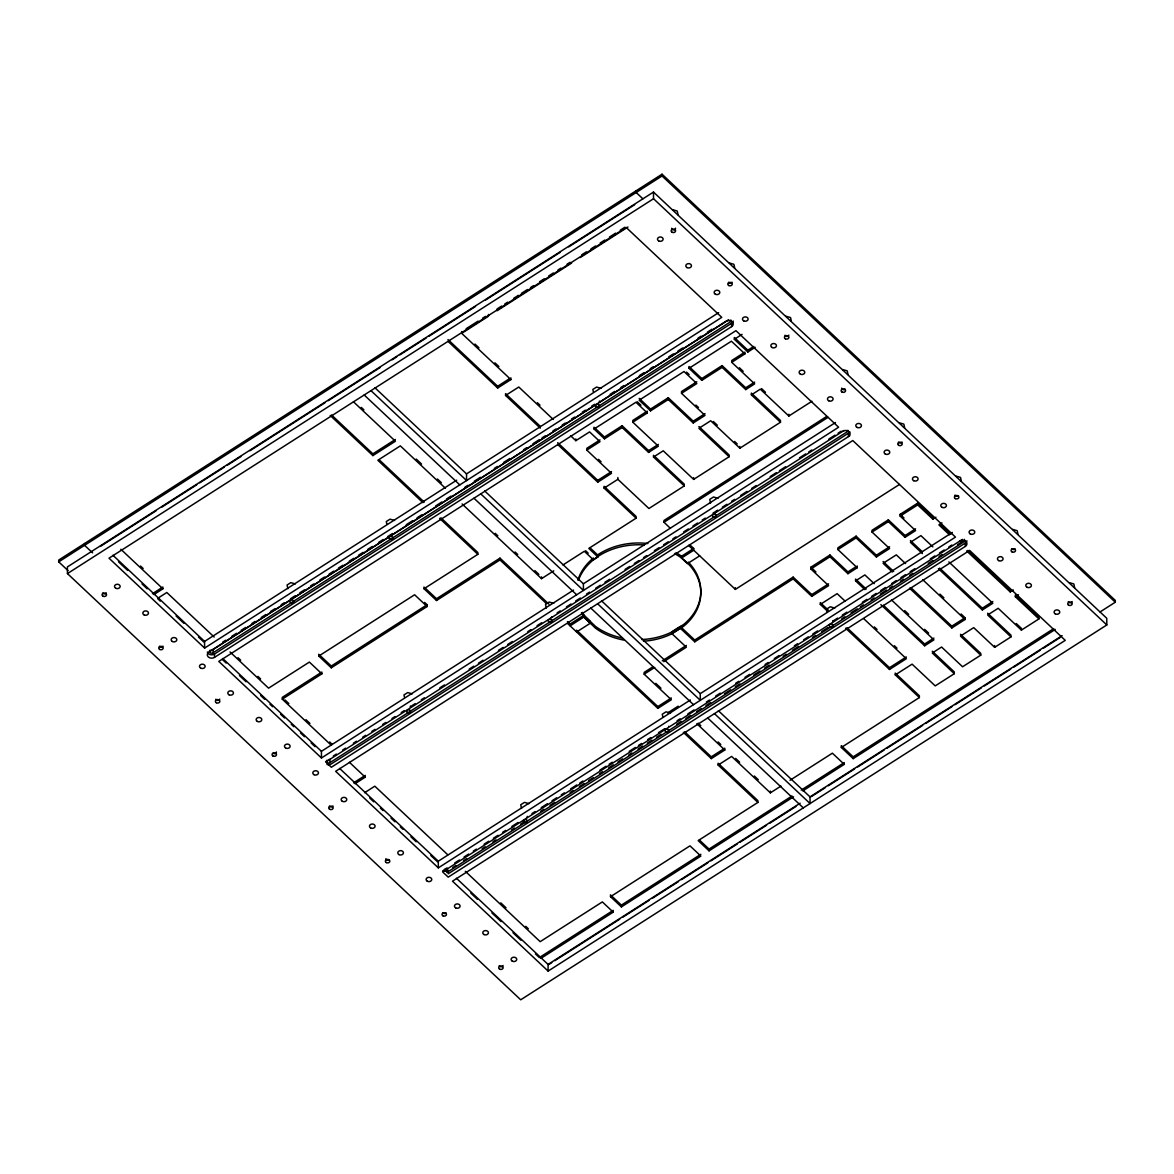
<?xml version="1.0" encoding="UTF-8"?>
<svg xmlns="http://www.w3.org/2000/svg" width="1174" height="1174" viewBox="0 0 1174 1174"><rect width="100%" height="100%" fill="white"/><g stroke="black" fill="none" stroke-linecap="round" stroke-linejoin="round"><path stroke-width="1.5" d="M1100.097 611.918L1115.3 602.203L1115.285 600.413L662.033 174.207L58.7 560.071L58.715 561.862L68.048 570.623M58.715 561.862L662.033 175.983L662.033 174.207M653.492 192.066L67.402 566.925L67.446 573.587L520.713 999.793L1106.803 624.95L1106.759 618.287L653.492 192.066L653.536 198.729L1106.803 624.95M100.289 546.453L156.083 510.778M161.719 507.168L196.733 484.774M199.771 482.822L224.131 467.252M227.184 465.3L240.875 456.539M250.003 450.713L325.11 402.667M328.177 400.701L380.303 367.374M392.116 359.816L396.753 356.852M399.835 354.871L426.089 338.083M429.185 336.102L475.514 306.473M485.654 299.986L560.159 252.337M568.744 246.848L634.664 204.687M67.446 573.587L653.536 198.729M466.166 328.72L478.067 321.118M482.529 318.257L485.493 316.364M501.621 306.047L497.072 308.967L497.072 310.743L571.577 263.079M504.673 304.095L507.711 302.158M513.786 298.269L518.35 295.349M521.388 293.397L527.478 289.508M530.516 287.571L533.554 285.62M539.644 281.731L544.208 278.81M548.757 275.89L553.321 272.984M557.885 270.064L560.923 268.112M567.013 264.223L570.05 262.286M581.702 254.831L586.325 251.867M590.948 248.917L595.57 245.953M600.193 243.003L604.83 240.039M609.453 237.089L615.616 233.142M620.239 230.192L624.861 227.228M447.984 341.311L497.673 388.036L510.881 379.584L461.72 333.357L488.487 316.232L488.472 314.456M580.176 257.59L627.958 227.037M152.429 593.721L162.878 587.029L162.893 588.805L153.926 594.543M353.433 401.772L395.389 441.219L372.892 455.615L372.892 453.839L395.374 439.443M157.844 598.226L166.811 592.503L214.167 637.027M497.673 388.036L497.659 386.261L509.399 378.747M540.304 428.128L505.568 395.462L518.791 387.024L553.292 419.47M204.614 648.092L109.006 558.193L626.153 227.448L721.761 317.347L204.614 648.092L204.57 641.43L456.671 480.195M370.969 390.649L466.577 480.548L466.533 473.885L718.635 312.651M222.605 642.193L225.702 640.212M231.88 636.264L236.502 633.3M241.14 630.35L245.762 627.386M251.94 623.438L255.022 621.457M261.2 617.509L265.838 614.545M270.46 611.581L275.098 608.631M281.276 604.669L284.357 602.702M290.536 598.755L295.158 595.79M299.796 592.826L304.433 589.862M310.596 585.914L313.693 583.948M319.871 579.985L324.494 577.036M329.131 574.071L333.754 571.107M338.391 568.143L343.013 565.178M349.192 561.231L353.829 558.266M358.452 555.317L363.089 552.352M367.711 549.388L372.349 546.424M378.527 542.476L383.15 539.512M387.787 536.547L392.424 533.583M406.307 524.705L412.485 520.757M417.122 517.793L421.745 514.828M435.642 505.95L441.82 501.988M446.443 499.038L451.08 496.074M464.977 487.181L468.059 485.214M474.237 481.267L480.415 477.319M494.298 468.426L497.394 466.445M503.558 462.497L509.736 458.55M523.633 449.671L526.715 447.69M532.893 443.743L539.071 439.795M542.153 437.814L545.25 435.848M552.969 430.902L556.05 428.936M562.229 424.988L565.31 423.007M571.489 419.059L574.57 417.093M582.289 412.147L585.386 410.181M591.549 406.233L594.646 404.252M610.084 394.376L614.706 391.412M620.885 387.464L623.966 385.498M639.404 375.621L644.042 372.657M650.22 368.709L653.302 366.728M668.74 356.867L673.377 353.902M678 350.938L682.637 347.974M698.075 338.097L701.157 336.131M707.335 332.183L711.958 329.219M212.024 649.794A2.231 1.732 -0.4 0 0 213.066 649.427L290.257 600.061M293.339 598.08L389.049 536.87M392.145 534.889L595.908 404.575M598.989 402.594L728.658 319.666M210.263 650.088A2.231 1.732 -0.4 0 0 209.955 652.524A2.231 1.732 -0.4 0 0 213.096 652.759L730.228 322.014A2.231 1.732 -0.4 0 0 730.844 319.959M207.343 651.996A4.388 3.405 -0.4 0 0 214.46 654.05L731.607 323.29A4.388 3.405 -0.4 0 0 733.192 321.001M214.49 657.381L731.622 326.621A4.388 3.405 -0.4 0 0 732.238 321.837A4.388 3.405 -0.4 0 0 726.046 321.382L208.913 652.128A4.388 3.405 -0.4 0 0 208.312 656.926A4.388 3.405 -0.4 0 0 214.49 657.381L214.46 654.05M570.549 435.686L575.847 440.676L589.583 431.9L599.987 441.688L586.809 450.112L611.522 473.342L597.757 482.147L557.679 444.462M604.478 438.827L594.073 429.024L635.926 402.256L647.285 412.94L632.815 422.2L658.335 446.179L648.606 452.401L622.147 427.527L622.132 425.736L604.463 437.036L604.478 438.827L622.147 427.527M701.817 380.347L689.021 368.298L731.402 341.194L744.903 353.888L731.74 362.311L754.662 383.883L745.739 389.577L722.113 367.359L722.098 365.584L701.803 378.571L701.817 380.347L722.113 367.359M755.205 347.299L747.867 351.995L734.366 339.301L742.085 334.37M599.973 439.912L586.795 448.336L586.809 450.112M668.27 397.737L668.285 399.512L650.557 410.856L650.543 409.08L668.27 397.737L693.218 421.187L693.232 422.963L705.031 415.42L681.522 393.319L681.507 391.544L696.798 381.77M747.867 351.995L747.853 350.219L753.723 346.462M681.522 393.319L696.798 383.56L684.002 371.512L639.199 400.173L650.557 410.856M318.785 656.061L414.613 594.763L427.116 606.518L331.288 667.815L318.785 656.061L318.77 654.285L331.273 666.04L331.288 667.815M436.523 600.501L436.508 598.725L499.977 558.134L499.992 559.925L436.523 600.501L424.019 588.746L477.862 554.319L477.847 552.543L440.91 517.807M597.757 482.147L597.742 480.371L611.507 471.566M693.218 421.187L705.016 413.644M745.739 389.577L745.725 387.802L754.647 382.108M648.606 452.401L648.591 450.625L658.321 444.403M562.933 564.973L584.329 551.281L593.413 559.822L597.889 556.96L588.805 548.419L636.088 518.189L604.111 488.12L617.862 479.315L617.862 477.539M617.862 479.315L648.928 508.518L684.251 485.919L653.522 457.024L663.237 450.801L693.658 479.403L729.127 456.73L729.113 454.954L698.897 426.529M729.127 456.73L698.912 428.305L710.696 420.762L739.884 448.204L780.475 422.244L751.375 394.875L760.297 389.166L788.855 416.022L811.894 401.288M331.273 666.04L427.101 604.742L424.606 602.394M282.274 699.161L321.881 673.832L321.867 672.056L282.259 697.385L282.274 699.161L330.995 744.976M462.101 503.954L541.537 578.65L553.761 570.828M826.481 416.565L663.97 520.493L663.985 522.269L670.442 528.359M663.985 522.269L828.022 417.357M321.471 757.978L218.79 661.417L735.922 330.672L838.618 427.233L321.471 757.978L321.427 751.316L573.528 590.082M480.753 493.872L583.434 590.434L583.39 583.772L835.492 422.537M333.299 756.027L336.38 754.046M342.559 750.098L345.64 748.132M353.359 743.186L356.456 741.22M362.619 737.272L365.716 735.291M371.879 731.343L374.976 729.362M382.695 724.431L385.776 722.45M391.955 718.503L395.036 716.536M401.214 712.589L404.296 710.608M410.474 706.66L415.112 703.696M421.29 699.748L424.372 697.767M439.81 687.905L444.432 684.941M469.145 669.136L473.768 666.186M478.405 663.222L483.028 660.258M498.466 650.381L503.103 647.417M507.726 644.453L512.363 641.503M527.801 631.627L530.883 629.646M537.061 625.698L541.698 622.734M557.122 612.872L560.218 610.891M566.396 606.943L571.019 603.979M575.656 601.015L580.279 598.05M586.457 594.103L589.539 592.136M595.717 588.189L600.354 585.224M604.977 582.26L609.614 579.296M625.052 569.419L629.675 566.455M634.312 563.505L638.949 560.541M643.572 557.577L646.669 555.596M654.388 550.665L659.01 547.7M663.648 544.736L668.27 541.786M672.907 538.822L675.989 536.841M683.708 531.91L688.346 528.946M692.968 525.981L697.605 523.017M702.243 520.053L705.325 518.086M713.044 513.141L717.666 510.191M722.303 507.227L726.941 504.262M731.563 501.298L734.66 499.332M740.823 495.369L747.002 491.422M751.639 488.472L756.261 485.508M770.159 476.615L776.337 472.667M779.419 470.701L785.597 466.738M799.494 457.86L805.658 453.912M808.754 451.931L811.836 449.965M828.815 439.105L834.993 435.158M838.075 433.177L841.171 431.196M843.974 430.535L325.77 762.014L331.347 767.253L849.653 435.848M326.724 760.312A2.231 1.732 -0.4 0 0 329.953 762.645L847.085 431.885A2.231 1.732 -0.4 0 0 847.877 430.271M849.785 431.738A4.388 3.405 -0.4 0 1 848.464 433.177L331.317 763.922A4.388 3.405 -0.4 0 1 326.988 764.494M583.786 615.308L583.786 617.084L570.094 625.845L570.094 624.069L583.786 615.308L590.302 621.442L590.317 623.218L576.625 631.979L576.61 630.203L657.836 706.587L657.851 708.362L671.337 699.733L644.174 674.184L644.159 672.409L653.199 666.627M699.675 555.83L687.509 563.623L681.551 558.017L681.536 556.241L693.702 548.463L689.828 544.809M681.551 558.017L693.717 550.239L693.702 548.463M353.565 782.853L365.231 775.398L365.231 777.173L355.032 783.704M364.615 792.714L374.814 786.184L447.793 854.804M688.551 545.367L735.364 589.392L899.416 484.48M694.744 640.05L793.154 577.109L793.169 578.885L694.759 641.826L694.744 640.05L680.362 626.534L671.954 631.92L671.968 633.696L686.35 647.212L663.75 661.666M671.968 633.696L680.377 628.31L680.362 626.534M935.913 517.191L932.831 519.157L932.816 517.382L917.672 503.132L900.15 514.344L900.164 516.12L915.573 530.604L905.066 537.325L905.066 535.549L888.351 519.847L872.033 530.281L872.047 532.057L889.599 548.552L876.376 556.99L876.362 555.214L856.095 536.151L837.913 547.788L837.913 549.564L857.24 567.746L847.951 573.69L829.974 556.784L829.959 555.009L810.882 567.203L810.896 568.979L828.595 585.635L811.777 596.377L793.169 578.885M662.239 660.845L686.335 645.436M837.913 549.564L856.11 537.927L856.095 536.151M644.174 674.184L654.71 667.434M810.896 568.979L829.974 556.784M872.047 532.057L888.366 521.623L888.351 519.847M900.164 516.12L917.686 504.908L917.672 503.132M811.777 596.377L811.762 594.602L828.58 583.845M847.951 573.69L847.936 571.914L855.905 566.807M905.066 535.549L915.559 528.828M876.362 555.214L889.584 546.776M941.974 522.885L938.892 524.851L949.458 534.786M657.836 706.587L671.323 697.958M864.886 589.612L855.582 580.866L864.886 574.922L874.175 583.669M826.966 610.671L820.318 604.419L837.135 593.662L845.119 601.161M667.698 712.882L678.19 706.176M438.328 867.865L335.647 771.303L852.779 440.543L955.475 537.12L438.328 867.865L438.284 861.202L690.385 699.968M597.595 603.759L700.291 700.32L700.247 693.658L952.349 532.424M443.977 869.861L447.059 867.88M454.778 862.949L459.416 859.984M464.038 857.02L468.675 854.056M473.298 851.091L476.395 849.125M484.114 844.194L488.736 841.23M493.373 838.265L498.011 835.301M502.633 832.337L505.715 830.37M511.893 826.423L518.072 822.46M531.969 813.582L535.051 811.601M541.229 807.653L547.407 803.706M552.029 800.741L556.667 797.777M561.289 794.827L564.386 792.846M570.564 788.899L576.727 784.951M579.824 782.97L582.906 781.004M599.885 770.144L606.063 766.196M609.145 764.215L612.241 762.234M629.22 751.375L635.398 747.427M638.48 745.461L641.562 743.48M647.74 739.532L650.836 737.566M658.541 732.62L664.719 728.672M677.075 720.777L680.157 718.796M687.876 713.865L694.054 709.918M706.396 702.023L709.492 700.042M715.67 696.094L720.293 693.13M735.731 683.253L738.813 681.287M744.991 677.339L749.628 674.375M765.066 664.499L768.148 662.518M774.326 658.57L778.949 655.606M794.387 645.744L797.484 643.763M803.662 639.815L808.284 636.851M812.922 633.887L817.544 630.922M832.982 621.061L837.62 618.096M842.242 615.132L846.88 612.168M862.318 602.291L866.94 599.342M871.578 596.377L876.215 593.413M880.838 590.449L885.475 587.484M891.638 583.537L896.276 580.572M900.913 577.608L905.536 574.658M910.173 571.694L914.795 568.73M930.234 558.853L934.871 555.889M939.494 552.939L944.131 549.975M948.768 547.011L951.85 545.029M962.372 539.424L442.627 871.9L448.204 877.139L965.336 546.394A4.388 3.405 -0.4 0 0 965.938 541.596A4.388 3.405 -0.4 0 0 959.76 541.155M452.782 867.513L455.879 865.546M463.598 860.601L466.68 858.634M482.118 848.758L485.2 846.792M492.919 841.846L496.015 839.88M511.453 830.003L514.535 828.022M520.713 824.075L523.795 822.108M540.774 811.249L543.87 809.268M550.034 805.32L554.671 802.356M570.109 792.479L573.191 790.513M579.369 786.565L584.006 783.601M588.629 780.637L593.266 777.672M599.444 773.725L602.526 771.744M608.704 767.796L613.327 764.832M617.964 761.882L622.587 758.918M628.765 754.97L631.861 752.989M638.025 749.041L642.662 746.077M647.3 743.113L651.922 740.163M656.559 737.199L661.182 734.234M676.62 724.358L681.258 721.394M685.88 718.429L690.517 715.48M696.696 711.517L701.318 708.568M705.956 705.603L710.578 702.639M724.475 693.746L730.654 689.798M735.276 686.834L739.913 683.884M753.811 674.991L759.989 671.044M764.612 668.079L769.249 665.115M783.131 656.237L786.228 654.256M792.406 650.308L798.569 646.36M812.467 637.482L815.548 635.501M821.727 631.553L827.905 627.606M841.802 618.713L844.884 616.746M851.062 612.799L857.24 608.851M860.322 606.87L863.404 604.889M871.123 599.958L874.219 597.977M880.397 594.029L886.561 590.082M889.657 588.115L892.739 586.134M900.458 581.203L903.54 579.222M909.718 575.275L912.814 573.308M928.238 563.432L932.875 560.468M939.053 556.52L942.135 554.539M957.573 544.663L962.21 541.713M966.906 540.759A4.388 3.405 -0.4 0 1 965.321 543.063L448.174 873.808L448.16 870.477L446.78 869.186A2.231 1.732 -0.4 0 1 444.579 869.479M711.297 758.609L711.283 756.834L724.769 748.205L724.784 749.995L711.297 758.609L683.341 732.327M793.565 796.794L709.052 850.842L698.178 840.613L757.89 802.429L718.15 765.052L731.637 756.423L770.364 792.846L780.959 786.081M965.043 617.729L965.057 619.505L951.835 627.958L951.821 626.168L965.043 617.729L961.066 614.002M891.448 599.899L933.932 639.859L924.642 645.803L924.628 644.027L933.932 638.084M863.741 618.683L906.328 658.717L889.51 669.473L889.496 667.698L906.313 656.941M948.871 561.935L992.837 603.26L982.345 609.981L982.33 608.205L992.822 601.484M966.628 550.929L1010.212 591.916L1013.294 589.95M1055.25 629.425L853.204 758.639L841.318 747.471L919.374 697.547L895.278 674.889L912.095 664.146L935.223 685.895L954.301 673.7L932.288 652.993L941.577 647.035L962.577 666.773L980.76 655.151L960.493 636.088L973.701 627.635L994.642 647.329L1010.961 636.895L987.672 614.985L998.164 608.279L1021.395 630.115L1038.917 618.918L1015.349 596.759L1018.445 594.778M790.029 780.27L832.381 753.18L844.267 764.362L802.781 790.894M610.524 896.672L689.989 845.852L700.863 856.066L621.398 906.9L610.524 896.672L610.509 894.896L621.384 905.125L621.398 906.9M621.384 905.125L700.849 854.29M709.052 850.842L709.037 849.066L792.01 796.001M801.226 790.102L844.253 762.586L844.267 764.362M853.204 758.639L853.19 756.863L1053.694 628.633M540.921 958.366L613.21 912.139L613.21 910.349L539.365 957.573L535.417 953.86M548.111 971.089L452.504 881.175L969.636 550.43L1065.244 640.344L548.111 971.089L548.053 964.426L800.154 803.192M714.452 713.631L810.075 803.544L810.016 796.882L1062.118 635.648M548.669 964.602L551.751 962.636M554.847 960.655L619.74 919.154M622.836 917.173L649.09 900.37M652.186 898.404L678.455 881.601M681.551 879.62L707.819 862.817M710.901 860.85L737.169 844.047M740.266 842.066L766.534 825.263M769.616 823.297L795.884 806.494M811.337 796.603L825.249 787.71M828.33 785.744L854.599 768.941M857.695 766.96L883.963 750.157M887.045 748.19L922.588 725.459M925.67 723.477L951.938 706.675M955.034 704.708L981.303 687.905M984.384 685.924L1010.653 669.121M1013.749 667.155L1040.017 650.352M1043.099 648.371L1060.107 637.511M672.717 209.72L677.237 211.012L678.029 214.71M729.377 262.991L733.897 264.297L734.689 267.98M786.037 316.261L790.557 317.567L791.349 321.265M842.683 369.546L847.217 370.852L847.995 374.535M899.343 422.816L903.863 424.122L904.655 427.82M956.003 476.101L960.523 477.407L961.315 481.091M601.117 388.359L596.597 387.053L592.855 389.445L593.384 391.896M1012.663 529.371L1017.183 530.677L1017.975 534.375M1069.323 582.656L1073.843 583.962L1074.636 587.646M718.018 498.29L713.499 496.984L709.771 499.376L710.563 503.059M834.787 608.088L830.267 606.782L826.54 609.174L827.068 611.625M394.552 520.464L390.032 519.172L386.29 521.549L386.818 524.015M553.746 603.348L549.227 602.042L545.499 604.434L546.292 608.117M295.334 583.933L290.814 582.627L287.072 585.019L287.865 588.702M670.515 713.146L665.996 711.84L662.268 714.232L662.796 716.698M412.235 693.863L407.716 692.557L403.988 694.935L404.502 697.4M529.004 803.662L524.485 802.356L520.742 804.748L521.535 808.431M662.033 175.983L1115.3 602.203M642.868 198.788L636.176 192.521L636.191 190.746M940.198 524.323L950.764 534.258M967.934 550.401L1010.198 590.14L1010.212 591.916M1016.655 596.216L1038.902 617.128L1038.917 618.918M917.686 504.908L932.831 519.157M747.853 350.219L734.352 337.525L734.366 339.301M900.15 514.344L903.995 517.969M1016.214 623.497L1021.38 628.339L1021.395 630.115M932.89 546.893L920.9 535.623L910.408 542.329L922.397 553.614M739.371 367.726L743.186 371.322M761.574 388.609L765.477 392.277M910.393 540.554L922.382 551.839M939.699 568.113L982.33 608.205M987.657 613.21L1010.946 635.119L1010.961 636.895M888.366 521.623L905.066 537.325M938.378 568.642L982.345 609.981M722.098 365.584L745.725 387.802M939.919 594.103L943.881 597.83M905.55 563.564L896.305 554.862L883.097 563.3L892.343 572.002M922.749 579.721L965.057 619.505M701.803 378.571L689.006 366.523L689.021 368.298M686.555 372.143L689.109 374.55M883.083 561.524L893.649 571.474M910.848 587.631L951.821 626.168M960.479 634.312L980.745 653.375L980.76 655.151M856.11 537.927L876.376 556.99M909.527 588.174L951.835 627.958M695.874 405.059L698.486 407.51M713.337 421.481L717.329 425.223M734.557 441.439L737.213 443.933M904.714 610.612L908.691 614.354M924.628 629.337L928.619 633.079M668.285 399.512L693.232 422.963M829.959 555.009L847.936 571.914M866.207 589.084L855.582 579.09L855.582 580.866M883.464 605.314L924.628 644.027M932.273 651.218L954.286 671.924L954.301 673.7M880.823 604.595L924.642 645.803M639.184 398.397L650.543 409.08M637.174 401.669L640.96 405.235M810.882 567.203L815.93 571.958M874.381 626.916L877.037 629.425M894.339 645.685L896.995 648.195M793.154 577.109L811.762 594.602M828.286 610.142L820.303 602.644L820.318 604.419M846.924 627.664L889.496 667.698M845.603 628.193L889.51 669.473M622.132 425.736L648.591 450.625M654.784 456.451L684.237 484.143L684.251 485.919M604.463 437.036L594.059 427.248L594.073 429.024M598.505 459.342L601.103 461.793M474.986 344.07L478.977 347.827M494.929 362.825L498.906 366.567M537.354 402.711L540.011 405.206M447.969 339.535L497.659 386.261M540.304 426.353L505.568 393.686L505.568 395.462M557.665 442.686L597.742 480.371M853.19 756.863L841.303 745.695L841.318 747.471M680.377 628.31L694.759 641.826M590.096 547.862L597.874 555.185L597.889 556.96M585.621 550.723L588.203 553.174M374.902 387.728L466.533 473.885M484.701 490.967L583.39 583.772M601.558 600.853L700.247 693.658M718.4 710.725L810.016 796.882M364.189 394.992L459.797 484.891M473.958 498.216L576.654 594.778M590.816 608.088L693.511 704.664M707.673 717.974L803.28 807.888M655.796 683.356L660.977 688.228M698.148 723.169L700.805 725.679M718.121 741.953L720.777 744.463M735.628 758.419L739.635 762.19M754.324 775.999L758.331 779.771M361.298 407.393L363.911 409.858M416.227 459.063L421.539 464.053M437.447 479.007L441.424 482.749M495.193 533.304L497.835 535.799M515.048 551.985L517.705 554.466M534.904 570.652L538.881 574.394M583.786 617.084L590.317 623.218M696.828 723.698L724.784 749.995M445.416 488.267L400.334 445.871L377.837 460.252L422.919 502.648M499.977 558.134L548.918 604.17M567.438 621.589L570.094 624.069M684.662 731.798L711.283 756.834M499.992 559.925L546.292 603.451M567.453 623.365L657.851 708.362M331.523 414.95L372.892 453.839M379.143 459.724L424.24 502.12M330.202 415.464L372.892 455.615M439.604 518.35L477.862 554.319M699.366 839.982L709.037 849.066M425.252 588.145L436.508 598.725M613.21 912.139L602.35 901.911L540.172 941.665L465.33 871.299M321.881 673.832L309.378 662.077L268.567 688.169L230.031 651.952M284.9 699.865L288.848 703.578M305.959 719.677L309.921 723.389M329.674 741.968L332.301 744.433M500.77 902.85L506.023 907.796M525.717 926.315L528.344 928.781M140.542 566.044L143.169 568.51M237.984 657.66L240.655 660.17M257.913 676.4L260.584 678.91M349.441 762.308L365.231 777.173M120.863 549.285L162.893 588.805M112.953 555.273L204.57 641.43M222.737 658.511L321.427 751.316M339.594 768.398L438.284 861.202M456.437 878.269L548.053 964.426M118.53 561.847L127.658 570.432M141.995 583.918L147.205 588.82M157.654 598.637L160.295 601.117M176.071 615.968L183.966 623.379M198.45 636.998L203.704 641.943M222.209 659.348L226.2 663.09M239.467 675.564L246.1 681.801M260.687 695.522L264.664 699.264M269.976 704.253L272.632 706.748M280.586 714.232L284.578 717.974M291.211 724.226L293.852 726.721M300.485 732.958L304.477 736.7M311.11 742.937L315.087 746.679M369.781 798.1L373.758 801.842M380.391 808.079L383.047 810.574M391.001 818.073L394.992 821.815M400.29 826.804L402.946 829.299M410.915 836.783L416.212 841.773M430.814 855.494L437.447 861.731M470.803 893.106L477.392 899.299M491.906 912.946L501.137 921.619M512.994 932.772L520.904 940.213M92.585 552.837L84.572 545.323L84.572 543.533M1015.349 594.983L1015.349 596.759M994.627 645.553L994.642 647.329M965.321 543.063L965.336 546.394M919.374 697.547L919.359 695.771L895.263 673.113L895.278 674.889M857.24 565.971L857.24 567.746M848.464 433.177L848.479 436.508A4.388 3.405 -0.4 0 0 849.096 431.724A4.388 3.405 -0.4 0 0 842.903 431.269M788.84 414.246L788.855 416.022M780.475 422.244L780.461 420.468L751.36 393.099L751.375 394.875M770.349 791.071L770.364 792.846M757.89 802.429L757.876 800.653L718.136 763.276L718.15 765.052M744.903 353.888L744.903 352.112L731.725 360.535L731.74 362.311M739.869 446.428L739.884 448.204M735.35 587.616L735.364 589.392M731.607 323.29L731.622 326.621M693.658 477.627L693.658 479.403M653.507 455.248L653.522 457.024M647.285 412.94L647.27 411.164L632.815 420.424L632.815 422.2M636.088 518.189L636.073 516.413L604.096 486.344L604.111 488.12M593.413 559.822L593.398 558.046A62.339 48.31 -0.4 0 0 577.902 580.029M575.847 438.9L575.847 440.676M541.522 576.874L541.537 578.65M510.866 377.808L510.881 379.584M461.705 331.582L461.72 333.357M446.78 869.186L446.81 872.517L963.942 541.772A2.231 1.732 -0.4 0 0 964.749 540.598M427.101 604.742L427.116 606.518M424.005 586.971L424.019 588.746M329.953 762.645L329.923 759.314A2.231 1.732 -0.4 0 1 328.294 759.695M213.066 649.427L213.096 652.759M448.16 870.477A4.388 3.405 -0.4 0 1 442.818 870.638M964.25 539.336A2.231 1.732 -0.4 0 1 964.558 539.717M668.769 726.251A1.922 1.482 -0.4 0 1 668.652 726.633M833.026 620.797A1.922 1.482 -0.4 0 1 832.924 621.574M527.243 816.37A1.922 1.482 -0.4 0 1 526.568 817.764M551.897 616.834A1.922 1.482 -0.4 0 1 551.31 617.451M410.328 706.205A1.922 1.482 -0.4 0 1 410.372 707.335M716.272 511.394A1.922 1.482 -0.4 0 1 715.582 512.392M392.806 533.568A1.922 1.482 -0.4 0 1 392.688 533.95M599.356 401.068A1.922 1.482 -0.4 0 1 599.371 401.464M788.84 335.118A1.922 1.482 -0.4 0 1 785.039 335.221M845.148 389.108A1.922 1.482 -0.4 0 1 841.67 388.11M732.062 282.215A1.922 1.482 -0.4 0 1 728.526 282.318M675.505 228.167A1.922 1.482 -0.4 0 1 673.671 229.913A1.922 1.482 -0.4 0 1 671.704 228.284M1072.126 601.499A1.922 1.482 -0.4 0 1 1068.325 601.602M958.454 495.663A1.922 1.482 -0.4 0 1 955.005 495.061M902.043 442.04A1.922 1.482 -0.4 0 1 898.492 442.143M1015.114 548.948A1.922 1.482 -0.4 0 1 1011.812 548.698M503.03 965.468A1.922 1.482 -0.4 0 1 499.229 965.586M446.032 912.917A1.922 1.482 -0.4 0 1 442.715 912.682M389.034 859.926A1.922 1.482 -0.4 0 1 385.908 858.634M332.946 806.024A1.922 1.482 -0.4 0 1 329.41 806.127M276.389 751.976A1.922 1.482 -0.4 0 1 273.014 753.18M219.743 699.088A1.922 1.482 -0.4 0 1 215.943 699.205M162.981 646.184A1.922 1.482 -0.4 0 1 159.429 646.287M106.32 592.914A1.922 1.482 -0.4 0 1 102.769 593.017M293.588 597.038A1.922 1.482 -0.4 0 1 292.884 598.036M688.316 562.126A62.339 48.31 -0.4 0 1 683.547 624.539L670.868 632.478A62.339 48.31 -0.4 0 1 641.694 639.537M621.971 637.937A62.339 48.31 -0.4 0 1 595.409 626.344L585.21 616.541A62.339 48.31 -0.4 0 1 582.289 612.402M597.302 555.126A62.339 48.31 -0.4 0 1 647.901 543.518M676.019 552.616A62.339 48.31 -0.4 0 1 681.536 556.241M674.551 553.57A62.339 48.31 -0.4 0 1 683.562 626.314L670.882 634.254A62.339 48.31 -0.4 0 1 643.513 641.209M623.732 640.05A62.339 48.31 -0.4 0 1 595.423 628.119L585.224 618.316A62.339 48.31 -0.4 0 1 581.438 612.725M578.43 580.279A62.339 48.31 -0.4 0 1 644.306 544.956M1068.472 605.05L1068.091 604.698A2.231 1.732 -0.4 0 1 1069.646 602.042A2.231 1.732 -0.4 0 1 1072.097 604.258A2.231 1.732 -0.4 0 1 1068.472 605.05M103.004 596.187A2.231 1.732 -0.4 0 0 106.511 594.939A2.231 1.732 -0.4 0 0 103.371 593.193A2.231 1.732 -0.4 0 0 103.004 596.187M442.95 915.837A2.231 1.732 -0.4 0 0 446.458 914.59A2.231 1.732 -0.4 0 0 443.317 912.858A2.231 1.732 -0.4 0 0 442.95 915.837M728.716 285.502A2.231 1.732 -0.4 0 0 732.224 284.255A2.231 1.732 -0.4 0 0 729.083 282.523A2.231 1.732 -0.4 0 0 728.716 285.502M329.63 809.282A2.231 1.732 -0.4 0 0 333.152 808.035A2.231 1.732 -0.4 0 0 330.011 806.303A2.231 1.732 -0.4 0 0 329.63 809.282M658.687 240.934A2.818 2.172 -0.4 0 0 663.119 239.364A2.818 2.172 -0.4 0 0 659.157 237.177A2.818 2.172 -0.4 0 0 658.687 240.934M687.01 267.569A2.818 2.172 -0.4 0 0 691.442 265.999A2.818 2.172 -0.4 0 0 687.494 263.812A2.818 2.172 -0.4 0 0 687.01 267.569M828.653 400.76A2.818 2.172 -0.4 0 0 833.085 399.189A2.818 2.172 -0.4 0 0 829.138 397.003A2.818 2.172 -0.4 0 0 828.653 400.76M800.33 374.124A2.818 2.172 -0.4 0 0 804.762 372.554A2.818 2.172 -0.4 0 0 800.8 370.368A2.818 2.172 -0.4 0 0 800.33 374.124M715.348 294.204A2.818 2.172 -0.4 0 0 719.779 292.634A2.818 2.172 -0.4 0 0 715.817 290.448A2.818 2.172 -0.4 0 0 715.348 294.204M743.67 320.84A2.818 2.172 -0.4 0 0 748.102 319.269A2.818 2.172 -0.4 0 0 744.14 317.083A2.818 2.172 -0.4 0 0 743.67 320.84M772.008 347.475A2.818 2.172 -0.4 0 0 776.44 345.904A2.818 2.172 -0.4 0 0 772.477 343.733A2.818 2.172 -0.4 0 0 772.008 347.475M885.313 454.03A2.818 2.172 -0.4 0 0 889.745 452.46A2.818 2.172 -0.4 0 0 885.798 450.273A2.818 2.172 -0.4 0 0 885.313 454.03M913.651 480.68A2.818 2.172 -0.4 0 0 918.083 479.095A2.818 2.172 -0.4 0 0 914.12 476.923A2.818 2.172 -0.4 0 0 913.651 480.68M941.974 507.315A2.818 2.172 -0.4 0 0 946.405 505.745A2.818 2.172 -0.4 0 0 942.443 503.558A2.818 2.172 -0.4 0 0 941.974 507.315M970.296 533.95A2.818 2.172 -0.4 0 0 974.743 532.38A2.818 2.172 -0.4 0 0 970.781 530.193A2.818 2.172 -0.4 0 0 970.296 533.95M998.634 560.585A2.818 2.172 -0.4 0 0 1003.066 559.015A2.818 2.172 -0.4 0 0 999.103 556.828A2.818 2.172 -0.4 0 0 998.634 560.585M1026.957 587.22A2.818 2.172 -0.4 0 0 1031.388 585.65A2.818 2.172 -0.4 0 0 1027.441 583.478A2.818 2.172 -0.4 0 0 1026.957 587.22M1055.294 613.87A2.818 2.172 -0.4 0 0 1059.726 612.3A2.818 2.172 -0.4 0 0 1055.764 610.113A2.818 2.172 -0.4 0 0 1055.294 613.87M856.991 427.395A2.818 2.172 -0.4 0 0 861.423 425.824A2.818 2.172 -0.4 0 0 857.46 423.638A2.818 2.172 -0.4 0 0 856.991 427.395M314.001 774.679A2.818 2.172 -0.4 0 0 318.433 773.108A2.818 2.172 -0.4 0 0 314.471 770.922A2.818 2.172 -0.4 0 0 314.001 774.679M512.29 961.154A2.818 2.172 -0.4 0 0 516.721 959.584A2.818 2.172 -0.4 0 0 512.774 957.397A2.818 2.172 -0.4 0 0 512.29 961.154M342.324 801.314A2.818 2.172 -0.4 0 0 346.756 799.743A2.818 2.172 -0.4 0 0 342.793 797.557A2.818 2.172 -0.4 0 0 342.324 801.314M455.644 907.869A2.818 2.172 -0.4 0 0 460.076 906.299A2.818 2.172 -0.4 0 0 456.114 904.112A2.818 2.172 -0.4 0 0 455.644 907.869M398.984 854.599A2.818 2.172 -0.4 0 0 403.416 853.028A2.818 2.172 -0.4 0 0 399.453 850.842A2.818 2.172 -0.4 0 0 398.984 854.599M427.307 881.234A2.818 2.172 -0.4 0 0 431.738 879.664A2.818 2.172 -0.4 0 0 427.776 877.477A2.818 2.172 -0.4 0 0 427.307 881.234M483.967 934.519A2.818 2.172 -0.4 0 0 488.399 932.934A2.818 2.172 -0.4 0 0 484.436 930.762A2.818 2.172 -0.4 0 0 483.967 934.519M370.646 827.964A2.818 2.172 -0.4 0 0 375.078 826.393A2.818 2.172 -0.4 0 0 371.131 824.207A2.818 2.172 -0.4 0 0 370.646 827.964M285.664 748.043A2.818 2.172 -0.4 0 0 290.095 746.473A2.818 2.172 -0.4 0 0 286.133 744.287A2.818 2.172 -0.4 0 0 285.664 748.043M200.681 668.123A2.818 2.172 -0.4 0 0 205.112 666.553A2.818 2.172 -0.4 0 0 201.15 664.367A2.818 2.172 -0.4 0 0 200.681 668.123M229.003 694.773A2.818 2.172 -0.4 0 0 233.435 693.188A2.818 2.172 -0.4 0 0 229.488 691.016A2.818 2.172 -0.4 0 0 229.003 694.773M257.341 721.408A2.818 2.172 -0.4 0 0 261.773 719.838A2.818 2.172 -0.4 0 0 257.81 717.652A2.818 2.172 -0.4 0 0 257.341 721.408M115.698 588.218A2.818 2.172 -0.4 0 0 120.13 586.648A2.818 2.172 -0.4 0 0 116.167 584.461A2.818 2.172 -0.4 0 0 115.698 588.218M172.343 641.488A2.818 2.172 -0.4 0 0 176.79 639.918A2.818 2.172 -0.4 0 0 172.827 637.731A2.818 2.172 -0.4 0 0 172.343 641.488M144.02 614.853A2.818 2.172 -0.4 0 0 148.452 613.283A2.818 2.172 -0.4 0 0 144.49 611.096A2.818 2.172 -0.4 0 0 144.02 614.853M785.362 338.787A2.231 1.732 -0.4 0 0 788.884 337.54A2.231 1.732 -0.4 0 0 785.744 335.793A2.231 1.732 -0.4 0 0 785.362 338.787M672.056 232.232A2.231 1.732 -0.4 0 0 675.578 230.985A2.231 1.732 -0.4 0 0 672.423 229.253A2.231 1.732 -0.4 0 0 672.056 232.232M842.022 392.057A2.231 1.732 -0.4 0 0 845.544 390.81A2.231 1.732 -0.4 0 0 842.404 389.078A2.231 1.732 -0.4 0 0 842.022 392.057M898.682 445.342A2.231 1.732 -0.4 0 0 902.204 444.095A2.231 1.732 -0.4 0 0 899.064 442.349A2.231 1.732 -0.4 0 0 898.682 445.342M955.342 498.612A2.231 1.732 -0.4 0 0 958.865 497.365A2.231 1.732 -0.4 0 0 955.724 495.633A2.231 1.732 -0.4 0 0 955.342 498.612M1012.003 551.883A2.231 1.732 -0.4 0 0 1015.525 550.635A2.231 1.732 -0.4 0 0 1012.37 548.904A2.231 1.732 -0.4 0 0 1012.003 551.883M499.596 969.122A2.231 1.732 -0.4 0 0 503.118 967.875A2.231 1.732 -0.4 0 0 499.977 966.143A2.231 1.732 -0.4 0 0 499.596 969.122M386.29 862.567A2.231 1.732 -0.4 0 0 389.812 861.32A2.231 1.732 -0.4 0 0 386.657 859.588A2.231 1.732 -0.4 0 0 386.29 862.567M272.97 756.012A2.231 1.732 -0.4 0 0 276.492 754.765A2.231 1.732 -0.4 0 0 273.351 753.033A2.231 1.732 -0.4 0 0 272.97 756.012M216.31 702.727A2.231 1.732 -0.4 0 0 219.832 701.48A2.231 1.732 -0.4 0 0 216.691 699.748A2.231 1.732 -0.4 0 0 216.31 702.727M159.664 649.457A2.231 1.732 -0.4 0 0 163.171 648.209A2.231 1.732 -0.4 0 0 160.031 646.478A2.231 1.732 -0.4 0 0 159.664 649.457M665.775 731.769A1.922 1.482 -0.4 0 0 668.798 730.698A1.922 1.482 -0.4 0 0 666.098 729.201A1.922 1.482 -0.4 0 0 665.775 731.769M830.047 626.696A1.922 1.482 -0.4 0 0 833.07 625.625A1.922 1.482 -0.4 0 0 830.37 624.142A1.922 1.482 -0.4 0 0 830.047 626.696M524.264 822.27A1.922 1.482 -0.4 0 0 527.287 821.198A1.922 1.482 -0.4 0 0 524.587 819.716A1.922 1.482 -0.4 0 0 524.264 822.27M549.006 621.971A1.922 1.482 -0.4 0 0 552.029 620.899A1.922 1.482 -0.4 0 0 549.329 619.402A1.922 1.482 -0.4 0 0 549.006 621.971M407.495 712.471A1.922 1.482 -0.4 0 0 410.518 711.4A1.922 1.482 -0.4 0 0 407.818 709.918A1.922 1.482 -0.4 0 0 407.495 712.471M713.278 516.898A1.922 1.482 -0.4 0 0 716.301 515.826A1.922 1.482 -0.4 0 0 713.601 514.344A1.922 1.482 -0.4 0 0 713.278 516.898M389.812 539.086A1.922 1.482 -0.4 0 0 392.835 538.015A1.922 1.482 -0.4 0 0 390.135 536.518A1.922 1.482 -0.4 0 0 389.812 539.086M596.377 406.967A1.922 1.482 -0.4 0 0 599.4 405.896A1.922 1.482 -0.4 0 0 596.7 404.414A1.922 1.482 -0.4 0 0 596.377 406.967M290.58 602.541A1.922 1.482 -0.4 0 0 293.617 601.47A1.922 1.482 -0.4 0 0 290.917 599.987A1.922 1.482 -0.4 0 0 290.58 602.541"/></g></svg>
